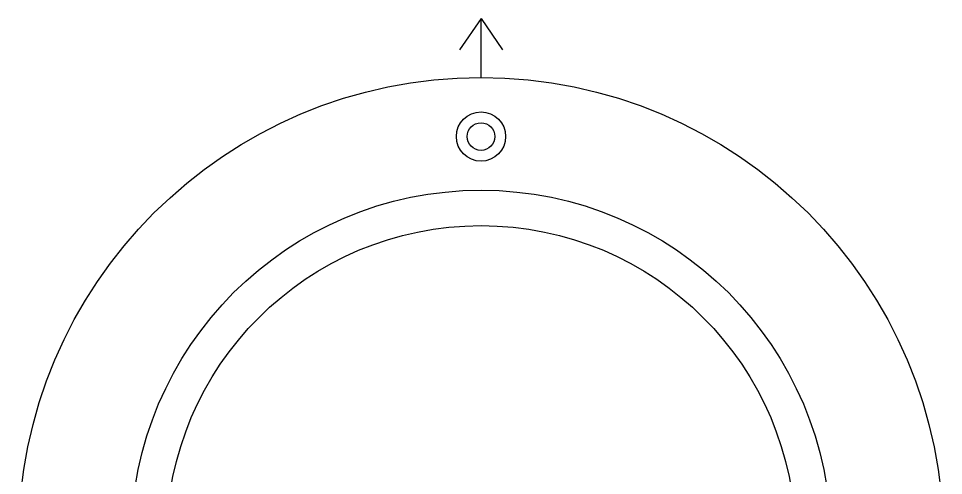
# Model space of a CAD drawing. Header units: millimetres. Extents: x -47 to 47, y -47 to 53.
# Drawn here: x -47 to 47, y 6.6 to 53 of the extents above; entities that cross this region are included whole.
import ezdxf

# ---------------------------------------------------------------- set-up
doc = ezdxf.new("R2010")
doc.units = ezdxf.units.MM
for name, color, linetype in [('GROOVE_REFERENCE_DO_NOT_MARK', 9, 'CONTINUOUS'), ('HOLES_REFERENCE_DO_NOT_MARK', 4, 'CONTINUOUS'), ('PART_OUTLINE_REFERENCE_DO_NOT_MARK', 8, 'CONTINUOUS'), ('REAR_DATUM_REFERENCE_DO_NOT_MARK', 3, 'CONTINUOUS')]:
    doc.layers.add(name, color=color, linetype=linetype)

msp = doc.modelspace()

# ---------------------------------------------------------------- linework, layer by layer
at = {"layer": 'GROOVE_REFERENCE_DO_NOT_MARK'}
for radius in [35.55, 31.95]:
    msp.add_circle((0, 0), radius, dxfattribs=at)
at = {"layer": 'HOLES_REFERENCE_DO_NOT_MARK'}
for radius in [2.5, 1.4]:
    msp.add_circle((0, 41), radius, dxfattribs=at)
at = {"layer": 'PART_OUTLINE_REFERENCE_DO_NOT_MARK'}
msp.add_circle((0, 0), 47, dxfattribs=at)
at = {"layer": 'REAR_DATUM_REFERENCE_DO_NOT_MARK'}
for p, q in [((0, 53), (-2.2, 49.8)), ((0, 47), (0, 53)), ((0, 53), (2.2, 49.8))]:
    msp.add_line(p, q, dxfattribs=at)

doc.saveas('drawing.dxf')
